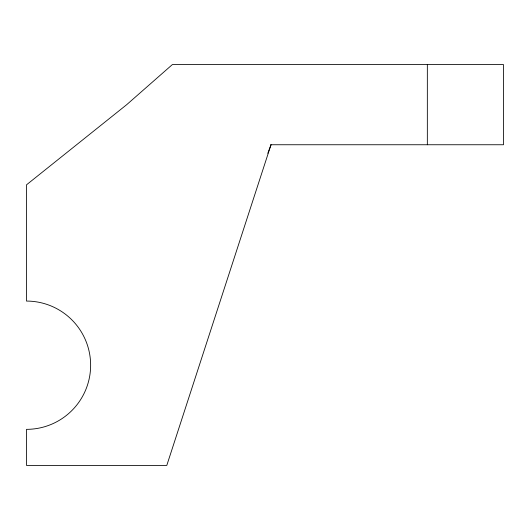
<?xml version="1.0" encoding="UTF-8"?>
<svg xmlns="http://www.w3.org/2000/svg" width="530" height="530" viewBox="0 0 530 530"><rect width="100%" height="100%" fill="white"/><g stroke="black" fill="none" stroke-linecap="round" stroke-linejoin="round"><path stroke-width="0.79" d="M267.816 153.269L271.015 144.75L166.791 465.419L26.5 465.419L26.5 429.346A64.137 64.137 0 0 0 90.637 365.21A64.137 64.137 0 0 0 26.5 301.073L26.5 184.831L126.71 104.662L172.356 64.581L503.5 64.581L503.5 144.75L270.75 144.75M427.339 64.581L427.339 144.75"/></g></svg>
